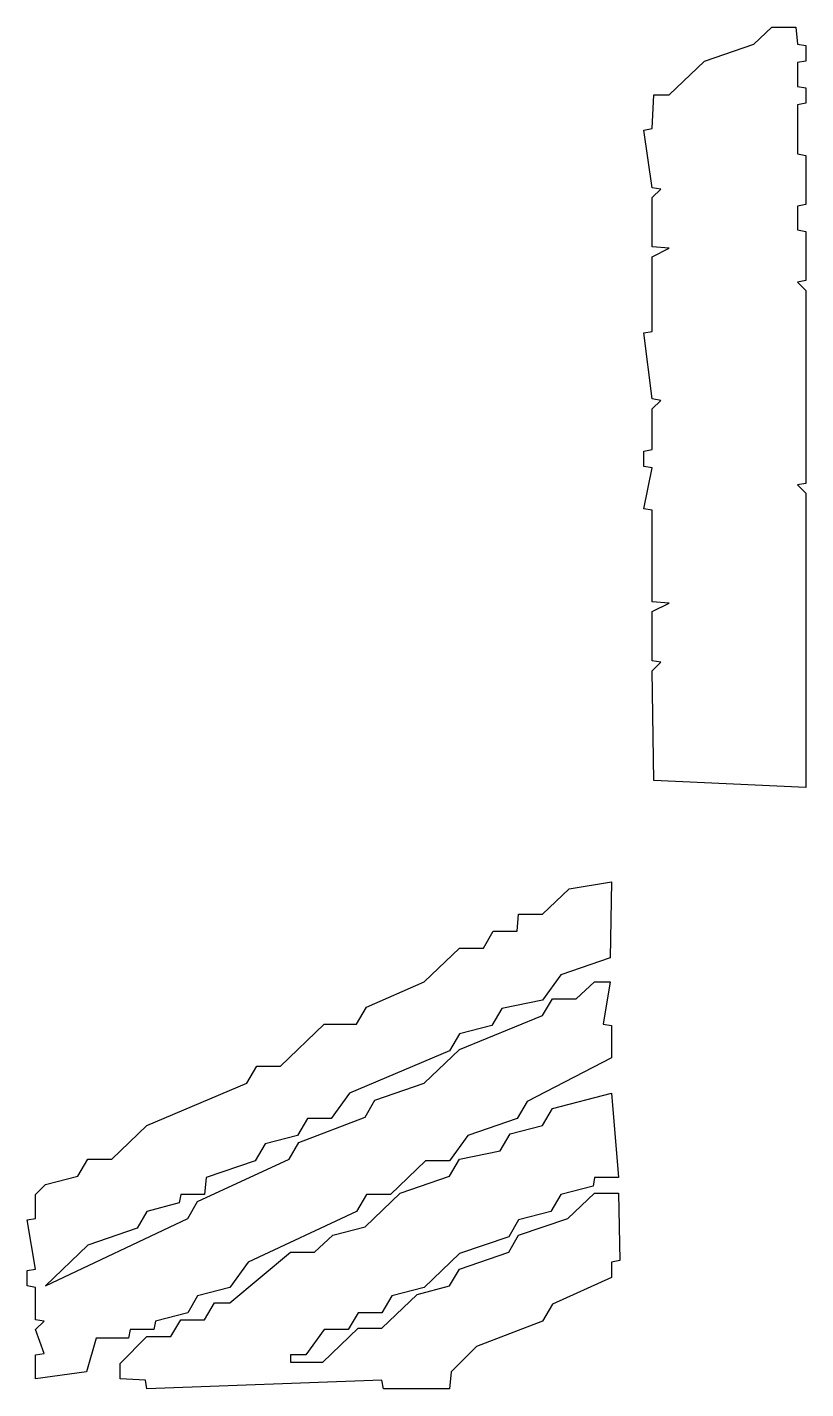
# Model space of a CAD drawing. Extents: x 76 to 558, y 148 to 1069.
# Drawn here: x 98.72 to 122.13, y 591.23 to 632.16 of the extents above; entities that cross this region are included whole.
import ezdxf

# ---------------------------------------------------------------- set-up
doc = ezdxf.new("R2010")
doc.units = 0

msp = doc.modelspace()

# ---------------------------------------------------------------- linework, layer by layer
at = {"layer": 'SMALL_FEATURE'}
for p, q in [((120.565, 631.656), (121.116, 632.164)), ((121.116, 632.164), (121.835, 632.164)), ((121.835, 632.164), (121.878, 631.656)), ((119.084, 631.148), (120.565, 631.656)), ((121.878, 631.656), (122.132, 631.613)), ((122.132, 631.613), (122.132, 631.148)), ((118.025, 630.132), (119.084, 631.148)), ((122.132, 631.148), (121.878, 631.105)), ((121.878, 631.105), (121.878, 630.386)), ((117.517, 629.116), (117.56, 630.132)), ((117.56, 630.132), (118.025, 630.132)), ((121.878, 630.386), (122.132, 630.343)), ((122.132, 630.343), (122.132, 629.878)), ((122.132, 629.878), (121.878, 629.835)), ((121.878, 629.835), (121.878, 628.354)), ((117.263, 629.073), (117.517, 629.116)), ((117.517, 627.338), (117.263, 629.073)), ((121.878, 628.354), (122.132, 628.311)), ((122.132, 628.311), (122.132, 626.83)), ((117.771, 627.295), (117.517, 627.338)), ((117.517, 627.041), (117.771, 627.295)), ((117.517, 625.56), (117.517, 627.041)), ((122.132, 626.83), (121.878, 626.787)), ((121.878, 626.787), (121.878, 626.068)), ((121.878, 626.068), (122.132, 626.025)), ((122.132, 626.025), (122.132, 624.544)), ((118.025, 625.517), (117.517, 625.56)), ((117.517, 625.263), (118.025, 625.517)), ((117.517, 623.02), (117.517, 625.263)), ((122.132, 624.544), (121.878, 624.501)), ((121.878, 624.501), (122.132, 624.247)), ((122.132, 624.247), (122.132, 618.448)), ((117.263, 622.977), (117.517, 623.02)), ((117.517, 620.988), (117.263, 622.977)), ((117.771, 620.945), (117.517, 620.988)), ((117.517, 620.691), (117.771, 620.945)), ((117.517, 619.464), (117.517, 620.691)), ((117.263, 619.421), (117.517, 619.464)), ((117.263, 618.956), (117.263, 619.421)), ((117.517, 618.913), (117.263, 618.956)), ((117.263, 617.686), (117.517, 618.913)), ((122.132, 618.448), (121.878, 618.405)), ((121.878, 618.405), (122.132, 618.151)), ((122.132, 618.151), (122.132, 609.304)), ((117.517, 617.643), (117.263, 617.686)), ((117.517, 614.892), (117.517, 617.643)), ((118.025, 614.849), (117.517, 614.892)), ((117.517, 614.595), (118.025, 614.849)), ((117.517, 613.114), (117.517, 614.595)), ((117.771, 613.071), (117.517, 613.114)), ((117.517, 612.817), (117.771, 613.071)), ((117.56, 609.515), (117.517, 612.817)), ((122.132, 609.304), (117.56, 609.515)), ((115.02, 606.256), (116.29, 606.467)), ((116.29, 606.467), (116.247, 604.181)), ((114.215, 605.494), (115.02, 606.256)), ((113.453, 604.986), (113.496, 605.494)), ((113.496, 605.494), (114.215, 605.494)), ((112.437, 604.478), (112.734, 604.986)), ((112.734, 604.986), (113.453, 604.986)), ((110.659, 603.462), (111.718, 604.478)), ((111.718, 604.478), (112.437, 604.478)), ((116.247, 604.181), (114.766, 603.673)), ((108.924, 602.7), (110.659, 603.462)), ((114.766, 603.673), (114.215, 602.911)), ((115.231, 602.954), (115.782, 603.462)), ((115.782, 603.462), (116.247, 603.462)), ((116.247, 603.462), (116.036, 602.192)), ((108.627, 602.192), (108.924, 602.7)), ((112.988, 602.657), (112.691, 602.149)), ((114.215, 602.911), (112.988, 602.657)), ((114.215, 602.446), (114.512, 602.954)), ((114.512, 602.954), (115.231, 602.954)), ((106.341, 600.922), (107.654, 602.192)), ((107.654, 602.192), (108.627, 602.192)), ((111.718, 601.43), (114.215, 602.446)), ((116.036, 602.192), (116.29, 602.149)), ((111.718, 601.895), (111.421, 601.387)), ((112.691, 602.149), (111.718, 601.895)), ((116.29, 602.149), (116.29, 601.176)), ((111.421, 601.387), (108.416, 600.117)), ((110.659, 600.414), (111.718, 601.43)), ((116.29, 601.176), (113.75, 599.863)), ((105.325, 600.414), (105.622, 600.922)), ((105.622, 600.922), (106.341, 600.922)), ((102.32, 599.144), (105.325, 600.414)), ((109.178, 599.906), (110.659, 600.414)), ((108.416, 600.117), (107.865, 599.355)), ((108.881, 599.398), (109.178, 599.906)), ((113.75, 599.863), (113.453, 599.355)), ((114.512, 599.652), (116.29, 600.117)), ((116.29, 600.117), (116.501, 597.577)), ((107.146, 599.355), (106.849, 598.847)), ((106.892, 598.636), (108.881, 599.398)), ((107.865, 599.355), (107.146, 599.355)), ((113.453, 599.355), (111.972, 598.847)), ((114.215, 599.144), (114.512, 599.652)), ((101.261, 598.128), (102.32, 599.144)), ((113.242, 598.89), (114.215, 599.144)), ((105.876, 598.593), (105.579, 598.085)), ((106.849, 598.847), (105.876, 598.593)), ((106.595, 598.128), (106.892, 598.636)), ((111.972, 598.847), (111.421, 598.085)), ((112.945, 598.382), (113.242, 598.89)), ((100.245, 597.62), (100.542, 598.128)), ((100.542, 598.128), (101.261, 598.128)), ((103.844, 596.858), (106.595, 598.128)), ((105.579, 598.085), (104.098, 597.577)), ((110.702, 598.085), (109.643, 597.069)), ((111.421, 598.085), (110.702, 598.085)), ((111.421, 597.62), (111.718, 598.128)), ((111.718, 598.128), (112.945, 598.382)), ((98.975, 597.069), (99.272, 597.366)), ((99.272, 597.366), (100.245, 597.62)), ((104.098, 597.577), (104.055, 597.069)), ((109.94, 597.112), (111.421, 597.62)), ((115.739, 597.323), (114.766, 597.069)), ((115.782, 597.577), (115.739, 597.323)), ((116.501, 597.577), (115.782, 597.577)), ((98.975, 596.35), (98.975, 597.069)), ((103.336, 597.069), (103.293, 596.815)), ((104.055, 597.069), (103.336, 597.069)), ((103.547, 596.35), (103.844, 596.858)), ((108.924, 597.069), (108.627, 596.561)), ((108.881, 596.096), (109.94, 597.112)), ((109.643, 597.069), (108.924, 597.069)), ((114.766, 597.069), (114.469, 596.561)), ((114.977, 596.35), (115.782, 597.112)), ((115.782, 597.112), (116.501, 597.112)), ((116.501, 597.112), (116.544, 595.08)), ((102.32, 596.561), (102.023, 596.053)), ((103.293, 596.815), (102.32, 596.561)), ((108.627, 596.561), (105.368, 595.037)), ((114.469, 596.561), (113.496, 596.307)), ((98.721, 596.307), (98.975, 596.35)), ((98.975, 594.826), (98.721, 596.307)), ((99.272, 594.318), (103.547, 596.35)), ((102.023, 596.053), (100.542, 595.545)), ((107.908, 595.842), (108.881, 596.096)), ((113.496, 596.307), (113.199, 595.799)), ((113.496, 595.842), (114.977, 596.35)), ((107.357, 595.334), (107.908, 595.842)), ((113.199, 595.799), (111.718, 595.291)), ((113.199, 595.334), (113.496, 595.842)), ((100.542, 595.545), (99.272, 594.318)), ((104.817, 593.81), (106.638, 595.334)), ((106.638, 595.334), (107.357, 595.334)), ((111.718, 595.291), (110.659, 594.275)), ((111.718, 594.826), (113.199, 595.334)), ((98.721, 594.783), (98.975, 594.826)), ((105.368, 595.037), (104.817, 594.275)), ((111.421, 594.318), (111.718, 594.826)), ((116.544, 595.08), (116.29, 595.037)), ((116.29, 595.037), (116.29, 594.572)), ((98.721, 594.318), (98.721, 594.783)), ((116.29, 594.572), (114.512, 593.767)), ((98.975, 594.275), (98.721, 594.318)), ((98.975, 593.302), (98.975, 594.275)), ((103.844, 594.021), (103.547, 593.513)), ((104.817, 594.275), (103.844, 594.021)), ((109.389, 593.048), (110.448, 594.064)), ((109.686, 594.021), (109.389, 593.513)), ((110.659, 594.275), (109.686, 594.021)), ((110.448, 594.064), (111.421, 594.318)), ((104.055, 593.302), (104.352, 593.81)), ((104.352, 593.81), (104.817, 593.81)), ((114.512, 593.767), (114.215, 593.259)), ((99.229, 593.259), (98.975, 593.302)), ((98.975, 593.005), (99.229, 593.259)), ((102.574, 593.259), (102.531, 593.005)), ((103.547, 593.513), (102.574, 593.259)), ((103.039, 592.794), (103.336, 593.302)), ((103.336, 593.302), (104.055, 593.302)), ((108.67, 593.513), (108.373, 593.005)), ((109.389, 593.513), (108.67, 593.513)), ((114.215, 593.259), (112.226, 592.497)), ((99.229, 592.286), (98.975, 593.005)), ((101.515, 591.989), (102.32, 592.794)), ((101.812, 593.005), (101.769, 592.751)), ((102.531, 593.005), (101.812, 593.005)), ((102.32, 592.794), (103.039, 592.794)), ((107.654, 593.005), (107.103, 592.243)), ((107.611, 592.032), (108.67, 593.048)), ((108.373, 593.005), (107.654, 593.005)), ((108.67, 593.048), (109.389, 593.048)), ((100.796, 592.751), (100.499, 591.735)), ((101.769, 592.751), (100.796, 592.751)), ((112.226, 592.497), (111.464, 591.735)), ((98.975, 592.243), (99.229, 592.286)), ((98.975, 591.524), (98.975, 592.243)), ((101.515, 591.524), (101.515, 591.989)), ((107.103, 592.243), (106.638, 592.243)), ((106.638, 592.243), (106.638, 592.032)), ((106.638, 592.032), (107.611, 592.032)), ((100.499, 591.735), (98.975, 591.524)), ((111.464, 591.735), (111.421, 591.227)), ((102.277, 591.481), (101.515, 591.524)), ((102.32, 591.227), (102.277, 591.481)), ((109.389, 591.481), (102.32, 591.227)), ((109.432, 591.227), (109.389, 591.481)), ((111.421, 591.227), (109.432, 591.227))]:
    msp.add_line(p, q, dxfattribs=at)

doc.saveas('drawing.dxf')
